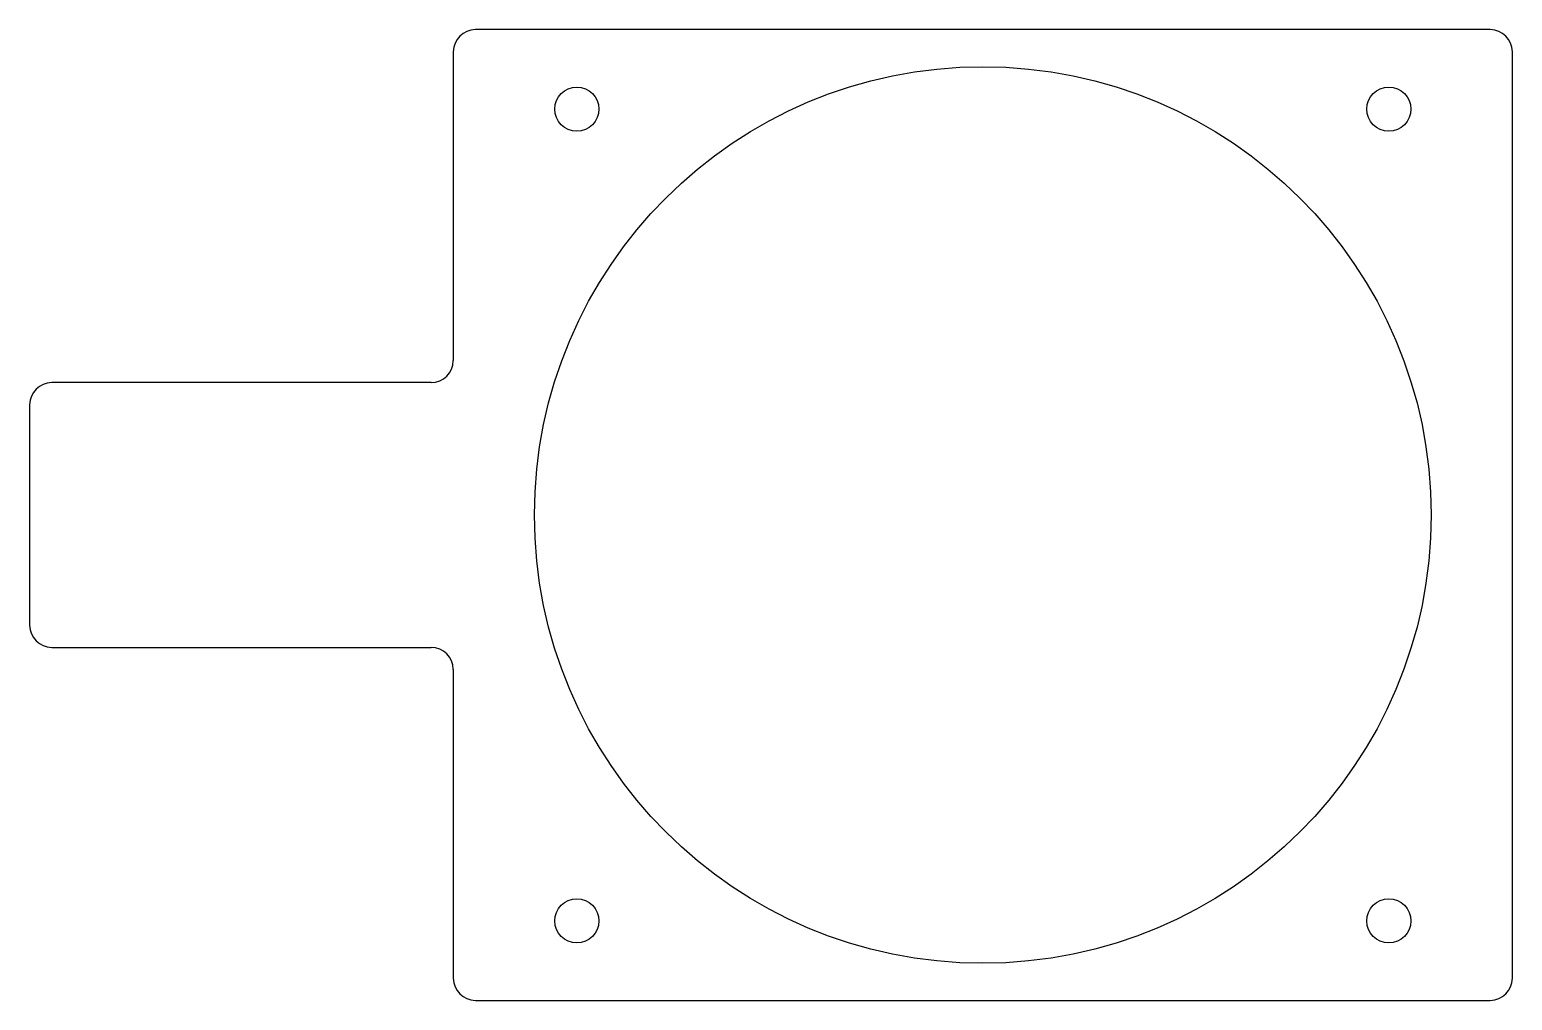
# Model space of a CAD drawing. Header units: inches. Extents: x 0 to 4.2, y 0 to 2.75.
import ezdxf

# ---------------------------------------------------------------- set-up
doc = ezdxf.new("R2010")
doc.units = ezdxf.units.IN
doc.header["$MEASUREMENT"] = 0
doc.layers.add('Mount Holes', color=7, linetype='Continuous', lineweight=25)
doc.layers.add('Playfield Cutout', color=1, linetype='Continuous', lineweight=25, true_color=0xff0000)
doc.layers.add('Profile', color=4, linetype='Continuous', lineweight=25, true_color=0x00ffff)

msp = doc.modelspace()

# ---------------------------------------------------------------- linework, layer by layer
at = {"layer": 'Mount Holes', "linetype": 'Continuous'}
for centre in [(1.55, 2.525), (3.85, 2.525), (1.55, 0.225), (3.85, 0.225)]:
    msp.add_circle(centre, 0.0625, dxfattribs=at)
at = {"layer": 'Playfield Cutout'}
msp.add_circle((2.7, 1.375), 1.27, dxfattribs=at)
at = {"layer": 'Profile', "linetype": 'Continuous'}
for p, q in [((4.1375, 2.75), (1.2625, 2.75)), ((1.2, 2.6875), (1.2, 1.8125)), ((4.2, 0.0625), (4.2, 2.6875)), ((1.1375, 1.75), (0.0625, 1.75)), ((0, 1.6875), (0, 1.0625)), ((0.0625, 1), (1.1375, 1)), ((1.2, 0.9375), (1.2, 0.0625)), ((1.2625, 0), (4.1375, 0))]:
    msp.add_line(p, q, dxfattribs=at)
for centre, start, end in [((1.2625, 2.6875), 90, 180), ((4.1375, 2.6875), 0, 90), ((1.1375, 1.8125), 270, 0), ((0.0625, 1.6875), 90, 180), ((0.0625, 1.0625), 180, 270), ((1.1375, 0.9375), 0, 90), ((1.2625, 0.0625), 180, 270), ((4.1375, 0.0625), 270, 0)]:
    msp.add_arc(centre, 0.0625, start, end, dxfattribs=at)

doc.saveas('drawing.dxf')
